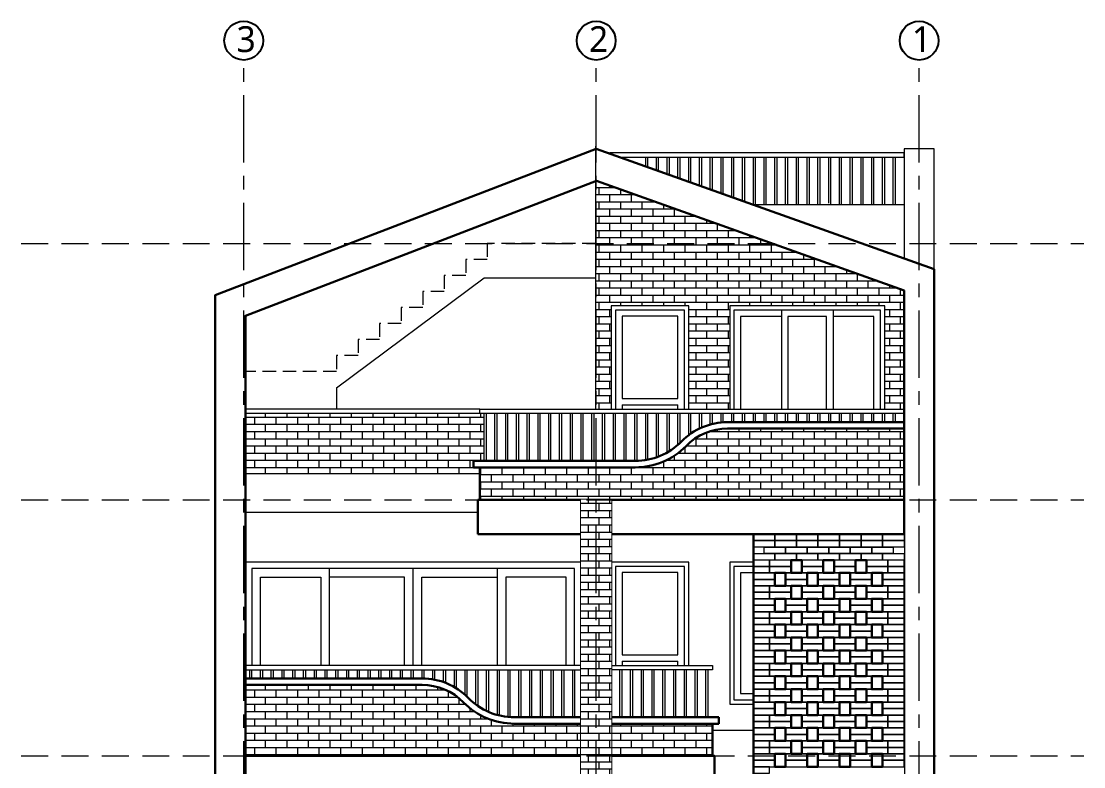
# Model space of a CAD drawing. Header units: inches. Extents: x 17146 to 31738, y -8920 to -2452.
# Drawn here: x 25019.6 to 25513.1, y -6522.9 to -6176.8 of the extents above; entities that cross this region are included whole.
import ezdxf

# ---------------------------------------------------------------- set-up
doc = ezdxf.new("R2010")
doc.units = ezdxf.units.IN
doc.header["$LTSCALE"] = 25
doc.header["$MEASUREMENT"] = 0
doc.set_wipeout_variables(frame=1)
for name, pattern in [('CENTER', [2, 1.25, -0.25, 0.25, -0.25]), ('DASHED', [0.75, 0.5, -0.25]), ('DASHED2', [0.375, 0.25, -0.125])]:
    doc.linetypes.add(name, pattern=pattern)
for name, color, linetype, lineweight in [('Center line', 252, 'CENTER', 20), ('Door-window', 40, 'Continuous', 15), ('Elevation1', 31, 'Continuous', 30), ('Elevation2', 212, 'Continuous', 20), ('Hatch', 253, 'Continuous', 13), ('Railing', 153, 'Continuous', 18), ('uncut wall', 15, 'Continuous', 20)]:
    doc.layers.add(name, color=color, linetype=linetype, lineweight=lineweight)
doc.layers.add('Text-external', color=7, linetype='Continuous')
doc.styles.add('caption 1in-8ft', font='trebuc.ttf', dxfattribs={"height": 12})
pattern_1 = [(0, (21802.997, -3866.9672), (0, 3.33375), []), (90, (21802.997, -3866.967), (-5, 3.33375), [3.33375, -3.33375])]

# ---------------------------------------------------------------- blocks, each defined once
blk = doc.blocks.new('DWE')
at = {"layer": 'Door-window', "linetype": 'Continuous', "ltscale": 10}
for p, q in [((-5, 47), (-31, 47)), ((-5, 44), (-31, 44))]:
    blk.add_line(p, q, dxfattribs=at)
for points in [[(-36, 0), (-36, 90), (0, 90), (0, 0)], [(-34, 0), (-34, 88), (-2, 88), (-2, 0)], [(-31, 47), (-31, 85.18), (-5, 85.18), (-5, 47)], [(-5, 44), (-5, 3), (-31, 3), (-31, 44)]]:
    blk.add_lwpolyline(points, dxfattribs=at)
blk = doc.blocks.new('WIN')
at = {"layer": 'Door-window'}
for p, q in [((24, 64), (24, 2)), ((48, 64), (48, 2))]:
    blk.add_line(p, q, dxfattribs=at)
for points in [[(0, 66), (72, 66), (72, 0), (0, 0)], [(2, 64), (70, 64), (70, 2), (2, 2)], [(45, 5), (27, 5), (27, 61), (45, 61)]]:
    blk.add_lwpolyline(points, close=True, dxfattribs=at)
for points in [[(24, 5), (5, 5), (5, 61), (24, 61)], [(48, 61), (67, 61), (67, 5), (48, 5)]]:
    blk.add_lwpolyline(points, dxfattribs=at)
blk = doc.blocks.new('brick')
at = {"layer": 'uncut wall'}
blk.add_lwpolyline([(-5, 1.5), (5, 1.5), (5, -1.5), (-5, -1.5), (-5, 1.5)], dxfattribs=at)
blk = doc.blocks.new('sd1')
at = {"layer": 'Door-window'}
for p, q in [((-116.94, 87), (-116.94, 3)), ((-77.96, 3), (-77.96, 87)), ((-39, 87), (-39, 3))]:
    blk.add_line(p, q, dxfattribs=at)
for points in [[(0, 90), (-155.93, 90), (-155.93, 0), (0, 0)], [(-3, 87), (-152.93, 87), (-152.93, 3), (-3, 3)], [(-148.93, 83), (-120.94, 83), (-120.94, 7), (-148.93, 7)], [(-81.96, 83), (-116.94, 83), (-116.94, 7), (-81.96, 7)], [(-73.96, 83), (-39, 83), (-39, 7), (-73.96, 7)], [(-7, 83), (-35, 83), (-35, 7), (-7, 7)]]:
    blk.add_lwpolyline(points, close=True, dxfattribs=at)

msp = doc.modelspace()

# ---------------------------------------------------------------- hatches: boundary and pattern name
at = {"layer": 'uncut wall', "true_color": 0x636466}
h = msp.add_hatch(dxfattribs=at)
h.set_pattern_fill('AR-BRSTD', color=251, scale=1.25)
h.set_pattern_definition(pattern_1)
h.paths.add_polyline_path([(25286.79, -6250.88), (25286.32, -6251.06), (25286.32, -6356.95), (25293.6, -6356.95), (25293.6, -6308.95), (25329.6, -6308.95), (25329.6, -6356.95), (25348.6, -6356.95), (25348.6, -6308.95), (25420.6, -6308.95), (25420.6, -6356.95), (25429.6, -6356.95), (25429.6, -6301.82)])

# ---------------------------------------------------------------- linework, layer by layer
at = {"layer": 'Center line'}
msp.add_line((25436.6, -6942.37), (25436.6, -6194.78), dxfattribs=at)
at = {"layer": 'Elevation2'}
for p, q in [((25359.5, -6261.95), (25429.6, -6261.95)), ((25166.03, -6346.93), (25234.57, -6295.95)), ((25234.57, -6295.95), (25286.32, -6295.95)), ((25166.03, -6346.93), (25166.03, -6356.95)), ((25231.6, -6404.95), (25123.68, -6404.95))]:
    msp.add_line(p, q, dxfattribs=at)
msp.add_lwpolyline([(25443.6, -6291.95), (25443.6, -6235.95), (25429.6, -6235.95), (25429.6, -6286.95)], dxfattribs=at)
at = {"layer": 'Elevation2', "linetype": 'DASHED2'}
for points in [[(25286.32, -6279.95), (25236.03, -6279.95), (25236.03, -6287.39), (25226.03, -6287.39)], [(25226.03, -6287.39), (25226.03, -6294.82), (25216.03, -6294.82)], [(25216.03, -6294.82), (25216.03, -6302.26), (25206.03, -6302.26)], [(25206.03, -6302.26), (25206.03, -6309.7), (25196.03, -6309.7)], [(25196.03, -6309.7), (25196.03, -6317.14), (25186.03, -6317.14)], [(25186.03, -6317.14), (25186.03, -6324.57), (25176.03, -6324.57)], [(25176.03, -6324.57), (25176.03, -6332.01), (25166.03, -6332.01)], [(25166.03, -6332.01), (25166.03, -6339.45), (25123.68, -6339.45)]]:
    msp.add_lwpolyline(points, dxfattribs=at)
at = {"layer": 'Hatch', "linetype": 'DASHED'}
msp.add_line((25019.57, -6279.95), (25513.05, -6279.95), dxfattribs=at)
at = {"layer": 'Railing'}
for p, q in [((25309.6, -6244.15), (25309.6, -6239.95)), ((25310.6, -6244.51), (25310.6, -6239.95)), ((25314.6, -6245.94), (25314.6, -6239.95)), ((25315.6, -6246.29), (25315.6, -6239.95)), ((25319.6, -6247.72), (25319.6, -6239.95)), ((25320.6, -6248.08), (25320.6, -6239.95)), ((25324.6, -6249.5), (25324.6, -6239.95)), ((25325.6, -6249.86), (25325.6, -6239.95)), ((25329.6, -6251.29), (25329.6, -6239.95)), ((25330.6, -6251.64), (25330.6, -6239.95)), ((25334.6, -6253.07), (25334.6, -6239.95)), ((25335.6, -6253.43), (25335.6, -6239.95)), ((25339.6, -6254.85), (25339.6, -6239.95)), ((25340.6, -6255.21), (25340.6, -6239.95)), ((25344.6, -6256.64), (25344.6, -6239.95)), ((25345.6, -6256.99), (25345.6, -6239.95)), ((25349.6, -6258.42), (25349.6, -6239.95)), ((25350.6, -6258.78), (25350.6, -6239.95)), ((25354.6, -6260.2), (25354.6, -6239.95)), ((25355.6, -6260.56), (25355.6, -6239.95)), ((25359.6, -6261.95), (25359.6, -6239.95)), ((25360.6, -6261.95), (25360.6, -6239.95)), ((25364.6, -6261.95), (25364.6, -6239.95)), ((25365.6, -6261.95), (25365.6, -6239.95)), ((25369.6, -6261.95), (25369.6, -6239.95)), ((25370.6, -6261.95), (25370.6, -6239.95)), ((25374.6, -6261.95), (25374.6, -6239.95)), ((25375.6, -6261.95), (25375.6, -6239.95)), ((25379.6, -6261.95), (25379.6, -6239.95)), ((25380.6, -6261.95), (25380.6, -6239.95)), ((25384.6, -6261.95), (25384.6, -6239.95)), ((25385.6, -6261.95), (25385.6, -6239.95)), ((25389.6, -6261.95), (25389.6, -6239.95)), ((25390.6, -6261.95), (25390.6, -6239.95)), ((25394.6, -6261.22), (25394.6, -6239.95)), ((25395.6, -6261.6), (25395.6, -6239.95)), ((25399.6, -6261.95), (25399.6, -6239.95)), ((25400.6, -6261.95), (25400.6, -6239.95)), ((25404.6, -6261.95), (25404.6, -6239.95)), ((25405.6, -6261.95), (25405.6, -6239.95)), ((25409.6, -6261.95), (25409.6, -6239.95)), ((25410.6, -6261.95), (25410.6, -6239.95)), ((25414.6, -6261.95), (25414.6, -6239.95)), ((25415.6, -6261.95), (25415.6, -6239.95)), ((25419.6, -6261.95), (25419.6, -6239.95)), ((25420.6, -6261.95), (25420.6, -6239.95)), ((25424.6, -6261.95), (25424.6, -6239.95)), ((25425.6, -6261.95), (25425.6, -6239.95))]:
    msp.add_line(p, q, dxfattribs=at)
msp.add_lwpolyline([(25297.82, -6239.95), (25428.6, -6239.95), (25429.6, -6239.95), (25429.6, -6237.95), (25293, -6237.95)], dxfattribs=at)
at = {"layer": 'Text-external'}
for centre in [(25122.89, -6185.78), (25286.6, -6185.78), (25436.6, -6185.78)]:
    msp.add_circle(centre, 9, dxfattribs=at)

# ---------------------------------------------------------------- block references
at = {"layer": 'Door-window', "xscale": -1}
for p in [(25420.6, -6374.95), (25420.6, -6493.95)]:
    msp.add_blockref('WIN', p, dxfattribs=at)
at = {"layer": 'Door-window'}
msp.add_blockref('sd1', (25279.6, -6517.95), dxfattribs=at)
at = {"layer": 'Elevation1', "xscale": -1}
for p in [(25293.6, -6398.95), (25293.6, -6517.95)]:
    msp.add_blockref('DWE', p, dxfattribs=at)

# ---------------------------------------------------------------- texts
at = {"layer": 'Text-external', "char_height": 12, "width": 130.1671, "attachment_point": 1, "style": 'caption 1in-8ft'}
for s, insert in [('3', (25119.55, -6179.08)), ('2', (25283.26, -6179.08)), ('1', (25433.26, -6179.08))]:
    msp.add_mtext(s, dxfattribs=dict(at, insert=insert))

# ---------------------------------------------------------------- next in the draw order: wipeouts: each hides what was drawn before it
for points, layer in [([(25293.6, -6475.95), (25329.6, -6475.95), (25329.6, -6475.95), (25339.6, -6475.95), (25340.6, -6475.95), (25340.6, -6477.95), (25338.6, -6477.95), (25338.6, -6499.95), (25343.6, -6499.95), (25343.6, -6502.95), (25340.6, -6502.95), (25340.6, -6517.95), (25293.6, -6517.95)], 'Door-window'), ([(25232.6, -6356.95), (25232.6, -6358.95), (25234.6, -6358.95), (25234.6, -6380.95), (25229.6, -6380.95), (25229.6, -6383.95), (25232.6, -6383.95), (25232.6, -6398.95), (25429.65, -6398.95), (25429.6, -6356.95)], 'Railing'), ([(25123.72, -6475.95), (25193.72, -6475.95), (25193.72, -6475.95), (25279.6, -6475.95), (25279.6, -6477.95), (25276.72, -6477.95), (25276.72, -6499.95), (25279.6, -6499.95), (25279.6, -6502.95), (25279.6, -6502.95), (25279.6, -6517.95), (25123.72, -6517.95)], 'Railing')]:
    msp.add_wipeout(points).dxf.layer = layer

# ---------------------------------------------------------------- next in the draw order: hatches: boundary and pattern name
at = {"layer": 'uncut wall', "true_color": 0x636466}
h = msp.add_hatch(dxfattribs=at)
h.set_pattern_fill('AR-BRSTD', color=251, scale=1.25)
h.set_pattern_definition(pattern_1)
h.paths.add_polyline_path([(25234.6, -6358.95), (25232.6, -6358.95), (25123.68, -6358.95), (25123.68, -6386.95), (25232.6, -6386.95), (25232.6, -6383.95), (25229.6, -6383.95), (25229.6, -6380.95), (25232.6, -6380.95), (25234.6, -6380.95)])
at = {"layer": 'uncut wall'}
h = msp.add_hatch(dxfattribs=at)
h.set_pattern_fill('AR-BRSTD', color=256, scale=1.25)
h.set_pattern_definition(pattern_1)
h.paths.add_polyline_path([(25429.6, -6365.95), (25347.6, -6365.95, 0.201513), (25328.32, -6374.05, -0.201513), (25304.76, -6383.95), (25232.6, -6383.95), (25232.6, -6398.95), (25429.6, -6398.95)])

# ---------------------------------------------------------------- next in the draw order: linework, layer by layer
at = {"layer": 'Center line'}
msp.add_line((25122.89, -6942.37), (25122.89, -6194.78), dxfattribs=at)
at = {"layer": 'Elevation1'}
for p, q in [((25232.6, -6383.95), (25232.6, -6398.95)), ((25231.6, -6398.95), (25429.65, -6398.95))]:
    msp.add_line(p, q, dxfattribs=at)
for points in [[(25443.6, -6670.95), (25443.6, -6291.95), (25286.6, -6235.95), (25109.68, -6303.95), (25109.68, -6789.95)], [(25429.6, -6670.95), (25429.6, -6301.82), (25286.79, -6250.88), (25123.68, -6313.57), (25123.68, -6789.95)], [(25232.6, -6380.95), (25229.6, -6380.95), (25229.6, -6383.95), (25232.6, -6383.95)]]:
    msp.add_lwpolyline(points, dxfattribs=at)
for points in [[(25232.6, -6380.95), (25304.76, -6380.95, 0.201513), (25326.18, -6371.95, -0.201513), (25347.6, -6362.95), (25429.6, -6362.95)], [(25232.6, -6383.95), (25304.76, -6383.95, 0.201513), (25328.32, -6374.05, -0.201513), (25347.6, -6365.95), (25429.6, -6365.95)]]:
    msp.add_lwpolyline(points, format="xyb", dxfattribs=at)
at = {"layer": 'Elevation2'}
for p, q in [((25286.32, -6234.83), (25286.32, -6356.95)), ((25232.6, -6356.95), (25123.68, -6356.95)), ((25232.6, -6358.95), (25123.68, -6358.95)), ((25232.6, -6386.95), (25123.68, -6386.95))]:
    msp.add_line(p, q, dxfattribs=at)
at = {"layer": 'Railing'}
for p, q in [((25234.6, -6380.95), (25234.6, -6358.95)), ((25235.6, -6380.95), (25235.6, -6358.95)), ((25239.6, -6380.95), (25239.6, -6358.95)), ((25240.6, -6380.95), (25240.6, -6358.95)), ((25244.6, -6380.95), (25244.6, -6358.95)), ((25245.6, -6380.95), (25245.6, -6358.95)), ((25249.6, -6380.95), (25249.6, -6358.95)), ((25250.6, -6380.95), (25250.6, -6358.95)), ((25254.6, -6380.95), (25254.6, -6358.95)), ((25255.6, -6380.95), (25255.6, -6358.95)), ((25259.6, -6380.95), (25259.6, -6358.95)), ((25260.6, -6380.95), (25260.6, -6358.95)), ((25264.6, -6380.95), (25264.6, -6358.95)), ((25265.6, -6380.95), (25265.6, -6358.95)), ((25269.6, -6380.95), (25269.6, -6358.95)), ((25270.6, -6380.95), (25270.6, -6358.95)), ((25274.6, -6380.95), (25274.6, -6358.95)), ((25275.6, -6380.95), (25275.6, -6358.95)), ((25279.6, -6380.95), (25279.6, -6358.95)), ((25280.6, -6380.95), (25280.6, -6358.95)), ((25284.6, -6380.95), (25284.6, -6358.95)), ((25285.6, -6380.95), (25285.6, -6358.95)), ((25289.6, -6380.95), (25289.6, -6358.95)), ((25290.6, -6380.95), (25290.6, -6358.95)), ((25294.6, -6380.95), (25294.6, -6358.95)), ((25295.6, -6380.95), (25295.6, -6358.95)), ((25299.6, -6380.95), (25299.6, -6358.95)), ((25300.6, -6380.95), (25300.6, -6358.95)), ((25304.6, -6380.89), (25304.6, -6358.95)), ((25305.6, -6380.81), (25305.6, -6358.95)), ((25309.6, -6380.55), (25309.6, -6358.95)), ((25310.6, -6380.37), (25310.6, -6358.95)), ((25314.6, -6379.29), (25314.6, -6358.95)), ((25315.6, -6378.92), (25315.6, -6358.95)), ((25319.6, -6377.02), (25319.6, -6358.95)), ((25320.6, -6376.42), (25320.6, -6358.95)), ((25324.6, -6373.44), (25324.6, -6358.95)), ((25325.6, -6372.52), (25325.6, -6358.95)), ((25329.6, -6368.95), (25329.6, -6358.95)), ((25330.6, -6368.23), (25330.6, -6358.95)), ((25334.6, -6365.91), (25334.6, -6358.95)), ((25335.6, -6365.45), (25335.6, -6358.95)), ((25339.6, -6364.03), (25339.6, -6358.95)), ((25340.6, -6363.78), (25340.6, -6358.95)), ((25344.6, -6363.1), (25344.6, -6358.95)), ((25345.6, -6363.02), (25345.6, -6358.95)), ((25349.6, -6362.95), (25349.6, -6358.95)), ((25350.6, -6362.95), (25350.6, -6358.95)), ((25354.6, -6362.95), (25354.6, -6358.95)), ((25355.6, -6362.95), (25355.6, -6358.95)), ((25359.6, -6362.95), (25359.6, -6358.95)), ((25360.6, -6362.95), (25360.6, -6358.95)), ((25364.6, -6362.95), (25364.6, -6358.95)), ((25365.6, -6362.95), (25365.6, -6358.95)), ((25369.6, -6362.95), (25369.6, -6358.95)), ((25370.6, -6362.95), (25370.6, -6358.95)), ((25374.6, -6362.95), (25374.6, -6358.95)), ((25375.6, -6362.95), (25375.6, -6358.95)), ((25379.6, -6362.95), (25379.6, -6358.95)), ((25380.6, -6362.95), (25380.6, -6358.95)), ((25384.6, -6362.95), (25384.6, -6358.95)), ((25385.6, -6362.95), (25385.6, -6358.95)), ((25389.6, -6362.95), (25389.6, -6358.95)), ((25390.6, -6362.95), (25390.6, -6358.95)), ((25394.6, -6362.95), (25394.6, -6358.95)), ((25395.6, -6362.95), (25395.6, -6358.95)), ((25399.6, -6362.95), (25399.6, -6358.95)), ((25400.6, -6362.95), (25400.6, -6358.95)), ((25404.6, -6362.95), (25404.6, -6358.95)), ((25405.6, -6362.95), (25405.6, -6358.95)), ((25409.6, -6362.95), (25409.6, -6358.95)), ((25410.6, -6362.95), (25410.6, -6358.95)), ((25414.6, -6362.95), (25414.6, -6358.95)), ((25415.6, -6362.95), (25415.6, -6358.95)), ((25419.6, -6362.95), (25419.6, -6358.95)), ((25420.6, -6362.95), (25420.6, -6358.95)), ((25424.6, -6362.95), (25424.6, -6358.95)), ((25425.6, -6362.95), (25425.6, -6358.95)), ((25125.72, -6481.95), (25125.72, -6477.95)), ((25126.72, -6481.95), (25126.72, -6477.95)), ((25130.72, -6481.95), (25130.72, -6477.95)), ((25131.72, -6481.95), (25131.72, -6477.95)), ((25135.72, -6481.95), (25135.72, -6477.95)), ((25136.72, -6481.95), (25136.72, -6477.95)), ((25140.72, -6481.95), (25140.72, -6477.95)), ((25141.72, -6481.95), (25141.72, -6477.95)), ((25145.72, -6481.95), (25145.72, -6477.95)), ((25146.72, -6481.95), (25146.72, -6477.95)), ((25150.72, -6481.95), (25150.72, -6477.95)), ((25151.72, -6481.95), (25151.72, -6477.95)), ((25155.72, -6481.95), (25155.72, -6477.95)), ((25156.72, -6481.95), (25156.72, -6477.95)), ((25160.72, -6481.95), (25160.72, -6477.95)), ((25161.72, -6481.95), (25161.72, -6477.95)), ((25165.72, -6481.95), (25165.72, -6477.95)), ((25166.72, -6481.95), (25166.72, -6477.95)), ((25170.72, -6481.95), (25170.72, -6477.95)), ((25171.72, -6481.95), (25171.72, -6477.95)), ((25175.72, -6481.95), (25175.72, -6477.95)), ((25176.72, -6481.95), (25176.72, -6477.95)), ((25180.72, -6481.95), (25180.72, -6477.95)), ((25181.72, -6481.95), (25181.72, -6477.95)), ((25185.72, -6481.95), (25185.72, -6477.95)), ((25186.72, -6481.95), (25186.72, -6477.95)), ((25190.72, -6481.95), (25190.72, -6477.95)), ((25191.72, -6481.95), (25191.72, -6477.95)), ((25195.72, -6481.95), (25195.72, -6477.95)), ((25196.72, -6481.95), (25196.72, -6477.95)), ((25200.72, -6481.95), (25200.72, -6477.95)), ((25201.72, -6481.95), (25201.72, -6477.95)), ((25205.72, -6481.95), (25205.72, -6477.95)), ((25206.72, -6481.96), (25206.72, -6477.95)), ((25210.72, -6482.37), (25210.72, -6477.95)), ((25211.72, -6482.55), (25211.72, -6477.95)), ((25215.72, -6483.66), (25215.72, -6477.95)), ((25216.72, -6484.04), (25216.72, -6477.95)), ((25220.72, -6485.97), (25220.72, -6477.95)), ((25221.72, -6486.57), (25221.72, -6477.95)), ((25225.72, -6489.59), (25225.72, -6477.95)), ((25226.72, -6490.52), (25226.72, -6477.95))]:
    msp.add_line(p, q, dxfattribs=at)
msp.add_lwpolyline([(25429.6, -6358.95), (25234.6, -6358.95), (25232.6, -6358.95), (25232.6, -6356.95), (25429.6, -6356.95)], dxfattribs=at)
at = {"layer": 'uncut wall'}
msp.add_line((25309.6, -6383.95), (25309.6, -6383.36), dxfattribs=at)
for points in [[(25354.6, -6365.95), (25347.6, -6365.95)], [(25198.72, -6484.95), (25205.72, -6484.95)]]:
    msp.add_lwpolyline(points, dxfattribs=at)

# ---------------------------------------------------------------- next in the draw order: wipeouts: each hides what was drawn before it
msp.add_wipeout([(25429.6, -6414.95), (25359.6, -6414.95), (25359.6, -6594.95), (25232.6, -6594.95), (25232.6, -6596.95), (25234.6, -6596.95), (25234.6, -6618.95), (25229.6, -6618.95), (25229.6, -6621.95), (25232.6, -6621.95), (25232.6, -6636.95), (25429.6, -6636.95)]).dxf.layer = 'Railing'

# ---------------------------------------------------------------- next in the draw order: hatches: boundary and pattern name
h = msp.add_hatch(dxfattribs=at)
h.set_pattern_fill('AR-BRSTD', color=256, scale=1.25)
h.set_pattern_definition(pattern_1)
h.paths.add_polyline_path([(25279.6, -6502.95), (25248.57, -6502.95, -0.201513), (25225.01, -6493.05, 0.201513), (25205.72, -6484.95), (25123.72, -6484.95), (25123.72, -6517.95), (25279.6, -6517.95)])
h.paths.add_polyline_path([(25340.6, -6502.95), (25293.6, -6502.95), (25293.6, -6517.95), (25340.6, -6517.95)])

# ---------------------------------------------------------------- next in the draw order: linework, layer by layer
at = {"layer": 'Elevation1'}
for p, q in [((25231.6, -6414.95), (25231.6, -6398.95)), ((25429.6, -6414.95), (25231.6, -6414.95)), ((25359.6, -6603.95), (25359.6, -6414.95)), ((25279.6, -6502.95), (25279.6, -6517.95)), ((25343.6, -6499.95), (25293.6, -6499.95)), ((25293.6, -6502.95), (25340.6, -6502.95)), ((25340.6, -6502.95), (25343.6, -6502.95)), ((25340.6, -6517.95), (25340.6, -6502.95)), ((25343.6, -6502.95), (25343.6, -6499.95)), ((25279.6, -6517.95), (25123.68, -6517.95))]:
    msp.add_line(p, q, dxfattribs=at)
for points in [[(25279.6, -6398.95), (25279.6, -6771.95), (25293.6, -6771.95), (25293.6, -6398.95)], [(25382.1, -6426.95), (25377.1, -6426.95), (25377.1, -6432.95), (25382.1, -6432.95)], [(25397.1, -6426.95), (25392.1, -6426.95), (25392.1, -6432.95), (25397.1, -6432.95)], [(25412.1, -6426.95), (25407.1, -6426.95), (25407.1, -6432.95), (25412.1, -6432.95)], [(25374.6, -6432.95), (25369.6, -6432.95), (25369.6, -6438.95), (25374.6, -6438.95)], [(25389.6, -6432.95), (25384.6, -6432.95), (25384.6, -6438.95), (25389.6, -6438.95)], [(25404.6, -6432.95), (25399.6, -6432.95), (25399.6, -6438.95), (25404.6, -6438.95)], [(25419.6, -6432.95), (25414.6, -6432.95), (25414.6, -6438.95), (25419.6, -6438.95)], [(25382.1, -6438.95), (25377.1, -6438.95), (25377.1, -6444.95), (25382.1, -6444.95)], [(25397.1, -6438.95), (25392.1, -6438.95), (25392.1, -6444.95), (25397.1, -6444.95)], [(25412.1, -6438.95), (25407.1, -6438.95), (25407.1, -6444.95), (25412.1, -6444.95)], [(25374.6, -6444.95), (25369.6, -6444.95), (25369.6, -6450.95), (25374.6, -6450.95)], [(25389.6, -6444.95), (25384.6, -6444.95), (25384.6, -6450.95), (25389.6, -6450.95)], [(25404.6, -6444.95), (25399.6, -6444.95), (25399.6, -6450.95), (25404.6, -6450.95)], [(25419.6, -6444.95), (25414.6, -6444.95), (25414.6, -6450.95), (25419.6, -6450.95)], [(25382.1, -6450.95), (25377.1, -6450.95), (25377.1, -6456.95), (25382.1, -6456.95)], [(25397.1, -6450.95), (25392.1, -6450.95), (25392.1, -6456.95), (25397.1, -6456.95)], [(25412.1, -6450.95), (25407.1, -6450.95), (25407.1, -6456.95), (25412.1, -6456.95)], [(25374.6, -6456.95), (25369.6, -6456.95), (25369.6, -6462.95), (25374.6, -6462.95)], [(25389.6, -6456.95), (25384.6, -6456.95), (25384.6, -6462.95), (25389.6, -6462.95)], [(25404.6, -6456.95), (25399.6, -6456.95), (25399.6, -6462.95), (25404.6, -6462.95)], [(25419.6, -6456.95), (25414.6, -6456.95), (25414.6, -6462.95), (25419.6, -6462.95)], [(25382.1, -6462.95), (25377.1, -6462.95), (25377.1, -6468.95), (25382.1, -6468.95)], [(25397.1, -6462.95), (25392.1, -6462.95), (25392.1, -6468.95), (25397.1, -6468.95)], [(25412.1, -6462.95), (25407.1, -6462.95), (25407.1, -6468.95), (25412.1, -6468.95)], [(25374.6, -6468.95), (25369.6, -6468.95), (25369.6, -6474.95), (25374.6, -6474.95)], [(25389.6, -6468.95), (25384.6, -6468.95), (25384.6, -6474.95), (25389.6, -6474.95)], [(25404.6, -6468.95), (25399.6, -6468.95), (25399.6, -6474.95), (25404.6, -6474.95)], [(25419.6, -6468.95), (25414.6, -6468.95), (25414.6, -6474.95), (25419.6, -6474.95)], [(25382.1, -6474.95), (25377.1, -6474.95), (25377.1, -6480.95), (25382.1, -6480.95)], [(25397.1, -6474.95), (25392.1, -6474.95), (25392.1, -6480.95), (25397.1, -6480.95)], [(25412.1, -6474.95), (25407.1, -6474.95), (25407.1, -6480.95), (25412.1, -6480.95)], [(25374.6, -6480.95), (25369.6, -6480.95), (25369.6, -6486.95), (25374.6, -6486.95)], [(25389.6, -6480.95), (25384.6, -6480.95), (25384.6, -6486.95), (25389.6, -6486.95)], [(25404.6, -6480.95), (25399.6, -6480.95), (25399.6, -6486.95), (25404.6, -6486.95)], [(25419.6, -6480.95), (25414.6, -6480.95), (25414.6, -6486.95), (25419.6, -6486.95)], [(25382.1, -6486.95), (25377.1, -6486.95), (25377.1, -6492.95), (25382.1, -6492.95)], [(25397.1, -6486.95), (25392.1, -6486.95), (25392.1, -6492.95), (25397.1, -6492.95)], [(25412.1, -6486.95), (25407.1, -6486.95), (25407.1, -6492.95), (25412.1, -6492.95)], [(25374.6, -6492.95), (25369.6, -6492.95), (25369.6, -6498.95), (25374.6, -6498.95)], [(25389.6, -6492.95), (25384.6, -6492.95), (25384.6, -6498.95), (25389.6, -6498.95)], [(25404.6, -6492.95), (25399.6, -6492.95), (25399.6, -6498.95), (25404.6, -6498.95)], [(25419.6, -6492.95), (25414.6, -6492.95), (25414.6, -6498.95), (25419.6, -6498.95)], [(25382.1, -6498.95), (25377.1, -6498.95), (25377.1, -6504.95), (25382.1, -6504.95)], [(25397.1, -6498.95), (25392.1, -6498.95), (25392.1, -6504.95), (25397.1, -6504.95)], [(25412.1, -6498.95), (25407.1, -6498.95), (25407.1, -6504.95), (25412.1, -6504.95)], [(25374.6, -6504.95), (25369.6, -6504.95), (25369.6, -6510.95), (25374.6, -6510.95)], [(25389.6, -6504.95), (25384.6, -6504.95), (25384.6, -6510.95), (25389.6, -6510.95)], [(25404.6, -6504.95), (25399.6, -6504.95), (25399.6, -6510.95), (25404.6, -6510.95)], [(25419.6, -6504.95), (25414.6, -6504.95), (25414.6, -6510.95), (25419.6, -6510.95)], [(25382.1, -6510.95), (25377.1, -6510.95), (25377.1, -6516.95), (25382.1, -6516.95)], [(25397.1, -6510.95), (25392.1, -6510.95), (25392.1, -6516.95), (25397.1, -6516.95)], [(25412.1, -6510.95), (25407.1, -6510.95), (25407.1, -6516.95), (25412.1, -6516.95)], [(25374.6, -6516.95), (25369.6, -6516.95), (25369.6, -6522.95), (25374.6, -6522.95)], [(25389.6, -6516.95), (25384.6, -6516.95), (25384.6, -6522.95), (25389.6, -6522.95)], [(25404.6, -6516.95), (25399.6, -6516.95), (25399.6, -6522.95), (25404.6, -6522.95)], [(25419.6, -6516.95), (25414.6, -6516.95), (25414.6, -6522.95), (25419.6, -6522.95)]]:
    msp.add_lwpolyline(points, close=True, dxfattribs=at)
for points in [[(25279.6, -6499.95), (25248.57, -6499.95, -0.201513), (25227.15, -6490.95, 0.201513), (25205.72, -6481.95), (25123.72, -6481.95)], [(25279.6, -6502.95), (25248.57, -6502.95, -0.201513), (25225.01, -6493.05, 0.201513), (25205.72, -6484.95), (25123.72, -6484.95)]]:
    msp.add_lwpolyline(points, format="xyb", dxfattribs=at)
msp.add_lwpolyline([(25293.6, -6517.95), (25341.6, -6517.95), (25341.6, -6533.95), (25293.6, -6533.95)], dxfattribs=at)
at = {"layer": 'Elevation2'}
msp.add_line((25340.6, -6505.95), (25359.6, -6505.95), dxfattribs=at)
at = {"layer": 'Railing'}
for p, q in [((25230.72, -6494.06), (25230.72, -6477.95)), ((25231.72, -6494.77), (25231.72, -6477.95)), ((25235.72, -6497.06), (25235.72, -6477.95)), ((25236.72, -6497.51), (25236.72, -6477.95)), ((25240.72, -6498.9), (25240.72, -6477.95)), ((25241.72, -6499.16), (25241.72, -6477.95)), ((25245.72, -6499.81), (25245.72, -6477.95)), ((25246.72, -6499.89), (25246.72, -6477.95)), ((25250.72, -6499.95), (25250.72, -6477.95)), ((25251.72, -6499.95), (25251.72, -6477.95)), ((25255.72, -6499.95), (25255.72, -6477.95)), ((25256.72, -6499.95), (25256.72, -6477.95)), ((25260.72, -6499.95), (25260.72, -6477.95)), ((25261.72, -6499.95), (25261.72, -6477.95)), ((25265.72, -6499.95), (25265.72, -6477.95)), ((25266.72, -6499.95), (25266.72, -6477.95)), ((25270.72, -6499.95), (25270.72, -6477.95)), ((25271.72, -6499.95), (25271.72, -6477.95)), ((25275.72, -6499.95), (25275.72, -6477.95)), ((25276.72, -6499.95), (25276.72, -6477.95)), ((25297.6, -6499.95), (25297.6, -6477.95)), ((25298.6, -6499.95), (25298.6, -6477.95)), ((25302.6, -6499.95), (25302.6, -6477.95)), ((25303.6, -6499.95), (25303.6, -6477.95)), ((25307.6, -6499.95), (25307.6, -6477.95)), ((25308.6, -6499.95), (25308.6, -6477.95)), ((25312.6, -6499.95), (25312.6, -6477.95)), ((25313.6, -6499.95), (25313.6, -6477.95)), ((25317.6, -6499.95), (25317.6, -6477.95)), ((25318.6, -6499.95), (25318.6, -6477.95)), ((25322.6, -6499.95), (25322.6, -6477.95)), ((25323.6, -6499.95), (25323.6, -6477.95)), ((25327.6, -6499.95), (25327.6, -6477.95)), ((25328.6, -6499.95), (25328.6, -6477.95)), ((25332.6, -6499.95), (25332.6, -6477.95)), ((25333.6, -6499.95), (25333.6, -6477.95)), ((25337.6, -6499.95), (25337.6, -6477.95)), ((25338.6, -6499.95), (25338.6, -6477.95))]:
    msp.add_line(p, q, dxfattribs=at)
for points in [[(25123.72, -6477.95), (25271.72, -6477.95), (25279.6, -6477.95), (25279.6, -6475.95), (25123.72, -6475.95)], [(25293.6, -6475.95), (25338.6, -6475.95), (25340.6, -6475.95), (25340.6, -6477.95), (25293.6, -6477.95)]]:
    msp.add_lwpolyline(points, dxfattribs=at)
at = {"layer": 'uncut wall'}
msp.add_line((25243.72, -6502.95), (25243.72, -6502.36), dxfattribs=at)
for points in [[(25367.1, -6426.95), (25359.6, -6426.95), (25359.6, -6429.95), (25367.1, -6429.95), (25367.1, -6426.95)], [(25367.1, -6429.95), (25359.6, -6429.95), (25359.6, -6432.95), (25367.1, -6432.95), (25367.1, -6429.95)], [(25429.6, -6426.95), (25422.1, -6426.95), (25422.1, -6429.95), (25429.6, -6429.95), (25429.6, -6426.95)], [(25429.6, -6429.95), (25422.1, -6429.95), (25422.1, -6432.95), (25429.6, -6432.95), (25429.6, -6429.95)], [(25367.1, -6438.95), (25359.6, -6438.95), (25359.6, -6441.95), (25367.1, -6441.95), (25367.1, -6438.95)], [(25429.6, -6438.95), (25422.1, -6438.95), (25422.1, -6441.95), (25429.6, -6441.95), (25429.6, -6438.95)], [(25367.1, -6441.95), (25359.6, -6441.95), (25359.6, -6444.95), (25367.1, -6444.95), (25367.1, -6441.95)], [(25429.6, -6441.95), (25422.1, -6441.95), (25422.1, -6444.95), (25429.6, -6444.95), (25429.6, -6441.95)], [(25367.1, -6450.95), (25359.6, -6450.95), (25359.6, -6453.95), (25367.1, -6453.95), (25367.1, -6450.95)], [(25367.1, -6453.95), (25359.6, -6453.95), (25359.6, -6456.95), (25367.1, -6456.95), (25367.1, -6453.95)], [(25429.6, -6450.95), (25422.1, -6450.95), (25422.1, -6453.95), (25429.6, -6453.95), (25429.6, -6450.95)], [(25429.6, -6453.95), (25422.1, -6453.95), (25422.1, -6456.95), (25429.6, -6456.95), (25429.6, -6453.95)], [(25367.1, -6462.95), (25359.6, -6462.95), (25359.6, -6465.95), (25367.1, -6465.95), (25367.1, -6462.95)], [(25429.6, -6462.95), (25422.1, -6462.95), (25422.1, -6465.95), (25429.6, -6465.95), (25429.6, -6462.95)], [(25367.1, -6465.95), (25359.6, -6465.95), (25359.6, -6468.95), (25367.1, -6468.95), (25367.1, -6465.95)], [(25429.6, -6465.95), (25422.1, -6465.95), (25422.1, -6468.95), (25429.6, -6468.95), (25429.6, -6465.95)], [(25367.1, -6474.95), (25359.6, -6474.95), (25359.6, -6477.95), (25367.1, -6477.95), (25367.1, -6474.95)], [(25367.1, -6477.95), (25359.6, -6477.95), (25359.6, -6480.95), (25367.1, -6480.95), (25367.1, -6477.95)], [(25429.6, -6474.95), (25422.1, -6474.95), (25422.1, -6477.95), (25429.6, -6477.95), (25429.6, -6474.95)], [(25429.6, -6477.95), (25422.1, -6477.95), (25422.1, -6480.95), (25429.6, -6480.95), (25429.6, -6477.95)], [(25367.1, -6486.95), (25359.6, -6486.95), (25359.6, -6489.95), (25367.1, -6489.95), (25367.1, -6486.95)], [(25429.6, -6486.95), (25422.1, -6486.95), (25422.1, -6489.95), (25429.6, -6489.95), (25429.6, -6486.95)], [(25367.1, -6489.95), (25359.6, -6489.95), (25359.6, -6492.95), (25367.1, -6492.95), (25367.1, -6489.95)], [(25429.6, -6489.95), (25422.1, -6489.95), (25422.1, -6492.95), (25429.6, -6492.95), (25429.6, -6489.95)], [(25367.1, -6498.95), (25359.6, -6498.95), (25359.6, -6501.95), (25367.1, -6501.95), (25367.1, -6498.95)], [(25429.6, -6498.95), (25422.1, -6498.95), (25422.1, -6501.95), (25429.6, -6501.95), (25429.6, -6498.95)], [(25367.1, -6501.95), (25359.6, -6501.95), (25359.6, -6504.95), (25367.1, -6504.95), (25367.1, -6501.95)], [(25429.6, -6501.95), (25422.1, -6501.95), (25422.1, -6504.95), (25429.6, -6504.95), (25429.6, -6501.95)], [(25367.1, -6510.95), (25359.6, -6510.95), (25359.6, -6513.95), (25367.1, -6513.95), (25367.1, -6510.95)], [(25367.1, -6513.95), (25359.6, -6513.95), (25359.6, -6516.95), (25367.1, -6516.95), (25367.1, -6513.95)], [(25429.6, -6510.95), (25422.1, -6510.95), (25422.1, -6513.95), (25429.6, -6513.95), (25429.6, -6510.95)], [(25429.6, -6513.95), (25422.1, -6513.95), (25422.1, -6516.95), (25429.6, -6516.95), (25429.6, -6513.95)], [(25367.1, -6522.95), (25359.6, -6522.95), (25359.6, -6525.95), (25367.1, -6525.95), (25367.1, -6522.95)]]:
    msp.add_lwpolyline(points, dxfattribs=at)

# ---------------------------------------------------------------- next in the draw order: block references
at = {"layer": 'uncut wall', "rotation": 180}
for p in [(25364.6, -6416.45), (25374.6, -6416.45), (25384.6, -6416.45), (25394.6, -6416.45), (25404.6, -6416.45), (25414.6, -6416.45), (25424.6, -6416.45), (25364.6, -6419.45), (25374.6, -6419.45), (25384.6, -6419.45), (25394.6, -6419.45), (25404.6, -6419.45), (25414.6, -6419.45), (25424.6, -6419.45), (25364.6, -6425.45), (25369.6, -6422.45), (25374.6, -6425.45), (25379.6, -6422.45), (25384.6, -6425.45), (25389.6, -6422.45), (25394.6, -6425.45), (25399.6, -6422.45), (25404.6, -6425.45), (25409.6, -6422.45), (25414.6, -6425.45), (25419.6, -6422.45), (25424.6, -6425.45)]:
    msp.add_blockref('brick', p, dxfattribs=at)
at = {"layer": 'uncut wall', "xscale": -1}
for p in [(25372.1, -6428.45), (25372.1, -6431.45), (25387.1, -6428.45), (25387.1, -6431.45), (25402.1, -6428.45), (25402.1, -6431.45), (25417.1, -6428.45), (25417.1, -6431.45), (25364.6, -6434.45), (25379.6, -6434.45), (25394.6, -6434.45), (25409.6, -6434.45), (25424.6, -6434.45), (25364.6, -6437.45), (25372.1, -6440.45), (25379.6, -6437.45), (25387.1, -6440.45), (25394.6, -6437.45), (25402.1, -6440.45), (25409.6, -6437.45), (25417.1, -6440.45), (25424.6, -6437.45), (25372.1, -6443.45), (25387.1, -6443.45), (25402.1, -6443.45), (25417.1, -6443.45), (25364.6, -6446.45), (25364.6, -6449.45), (25379.6, -6446.45), (25379.6, -6449.45), (25394.6, -6446.45), (25394.6, -6449.45), (25409.6, -6446.45), (25409.6, -6449.45), (25424.6, -6446.45), (25424.6, -6449.45), (25372.1, -6452.45), (25372.1, -6455.45), (25387.1, -6452.45), (25387.1, -6455.45), (25402.1, -6452.45), (25402.1, -6455.45), (25417.1, -6452.45), (25417.1, -6455.45), (25364.6, -6458.45), (25379.6, -6458.45), (25394.6, -6458.45), (25409.6, -6458.45), (25424.6, -6458.45), (25364.6, -6461.45), (25372.1, -6464.45), (25379.6, -6461.45), (25387.1, -6464.45), (25394.6, -6461.45), (25402.1, -6464.45), (25409.6, -6461.45), (25417.1, -6464.45), (25424.6, -6461.45), (25364.6, -6470.45), (25372.1, -6467.45), (25379.6, -6470.45), (25387.1, -6467.45), (25394.6, -6470.45), (25402.1, -6467.45), (25409.6, -6470.45), (25417.1, -6467.45), (25424.6, -6470.45), (25364.6, -6473.45), (25379.6, -6473.45), (25394.6, -6473.45), (25409.6, -6473.45), (25424.6, -6473.45), (25372.1, -6476.45), (25372.1, -6479.45), (25387.1, -6476.45), (25387.1, -6479.45), (25402.1, -6476.45), (25402.1, -6479.45), (25417.1, -6476.45), (25417.1, -6479.45), (25364.6, -6482.45), (25364.6, -6485.45), (25379.6, -6482.45), (25379.6, -6485.45), (25394.6, -6482.45), (25394.6, -6485.45), (25409.6, -6482.45), (25409.6, -6485.45), (25424.6, -6482.45), (25424.6, -6485.45), (25372.1, -6488.45), (25387.1, -6488.45), (25402.1, -6488.45), (25417.1, -6488.45), (25364.6, -6494.45), (25372.1, -6491.45), (25379.6, -6494.45), (25387.1, -6491.45), (25394.6, -6494.45), (25402.1, -6491.45), (25409.6, -6494.45), (25417.1, -6491.45), (25424.6, -6494.45), (25364.6, -6497.45), (25372.1, -6500.45), (25379.6, -6497.45), (25387.1, -6500.45), (25394.6, -6497.45), (25402.1, -6500.45), (25409.6, -6497.45), (25417.1, -6500.45), (25424.6, -6497.45), (25372.1, -6503.45), (25387.1, -6503.45), (25402.1, -6503.45), (25417.1, -6503.45), (25364.6, -6506.45), (25364.6, -6509.45), (25379.6, -6506.45), (25379.6, -6509.45), (25394.6, -6506.45), (25394.6, -6509.45), (25409.6, -6506.45), (25409.6, -6509.45), (25424.6, -6506.45), (25424.6, -6509.45), (25372.1, -6512.45), (25372.1, -6515.45), (25387.1, -6512.45), (25387.1, -6515.45), (25402.1, -6512.45), (25402.1, -6515.45), (25417.1, -6512.45), (25417.1, -6515.45), (25364.6, -6518.45), (25379.6, -6518.45), (25394.6, -6518.45), (25409.6, -6518.45), (25424.6, -6518.45), (25364.6, -6521.45), (25379.6, -6521.45), (25394.6, -6521.45), (25409.6, -6521.45), (25424.6, -6521.45)]:
    msp.add_blockref('brick', p, dxfattribs=at)

# ---------------------------------------------------------------- next in the draw order: wipeouts: each hides what was drawn before it
msp.add_wipeout([(25279.6, -6398.95), (25293.6, -6398.95), (25293.6, -6771.95), (25279.6, -6771.95)]).dxf.layer = 'Elevation1'

# ---------------------------------------------------------------- next in the draw order: hatches: boundary and pattern name
at = {"layer": 'uncut wall'}
h = msp.add_hatch(dxfattribs=at)
h.set_pattern_fill('AR-BRSTD', color=256, scale=1.25)
h.set_pattern_definition(pattern_1)
h.paths.add_polyline_path([(25279.6, -6398.95), (25279.6, -6771.95), (25293.6, -6771.95), (25293.6, -6398.95)])

# ---------------------------------------------------------------- next in the draw order: linework, layer by layer
at = {"layer": 'Center line'}
msp.add_line((25286.6, -6942.37), (25286.6, -6194.78), dxfattribs=at)
at = {"layer": 'Hatch', "linetype": 'DASHED'}
for p, q in [((25019.57, -6398.95), (25513.05, -6398.95)), ((25019.57, -6517.95), (25513.05, -6517.95))]:
    msp.add_line(p, q, dxfattribs=at)

doc.saveas('drawing.dxf')
